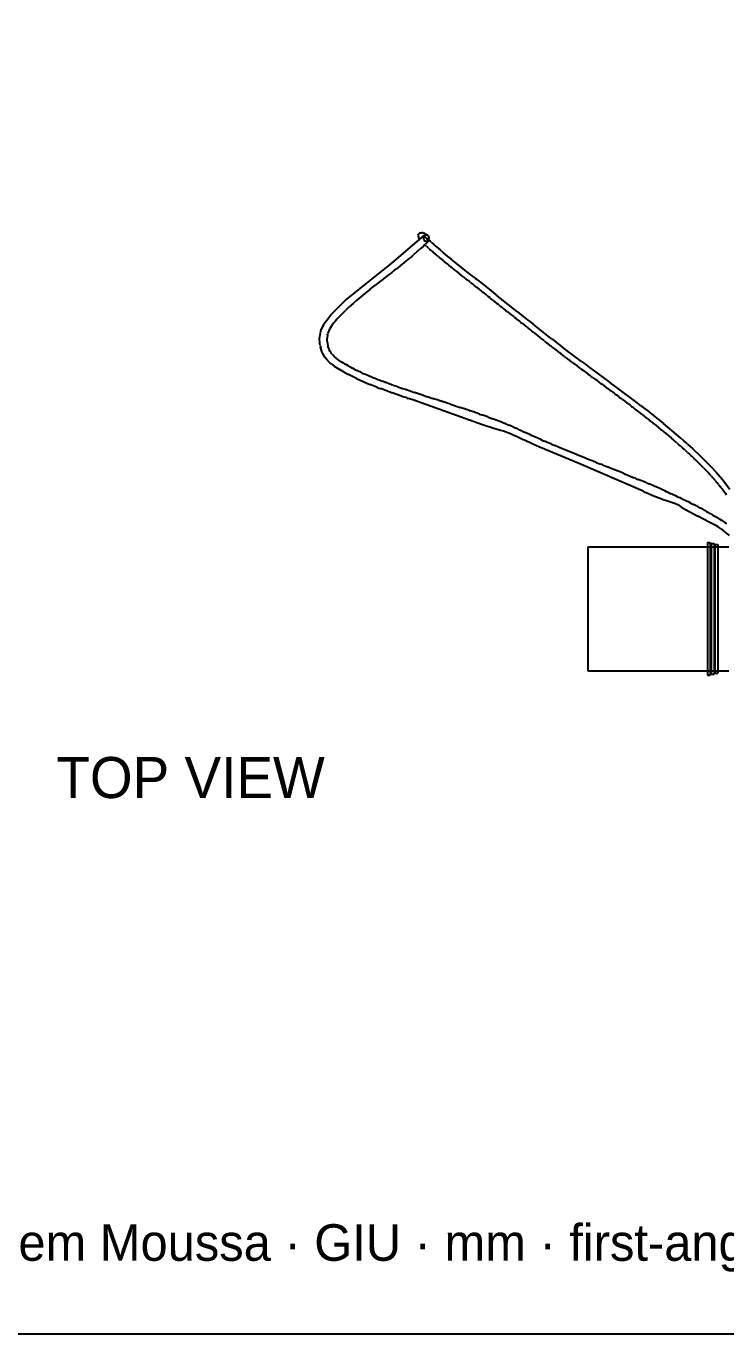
# Model space of a CAD drawing. Header units: millimetres. Extents: x -808 to -5, y -418 to 283.
# Drawn here: x -503.9 to -318.2, y -418.1 to -70.8 of the extents above; entities that cross this region are included whole.
import ezdxf

# ---------------------------------------------------------------- set-up
doc = ezdxf.new("R2010")
doc.units = ezdxf.units.MM
for name, color, linetype in [('BORDER', 7, 'Continuous'), ('HIDDEN', 8, 'Continuous'), ('TEXT', 5, 'Continuous'), ('VISIBLE', 7, 'Continuous')]:
    doc.layers.add(name, color=color, linetype=linetype)

msp = doc.modelspace()

# ---------------------------------------------------------------- linework, layer by layer
at = {"layer": 'BORDER'}
msp.add_lwpolyline([(-808.18, -418.08), (-4.58, -418.08), (-4.58, 283.4), (-808.18, 283.4)], close=True, dxfattribs=at)
at = {"layer": 'HIDDEN'}
for points in [[(-398.4, -126.93), (-398.44, -127.1)], [(-398.44, -127.1), (-398.44, -127.27)], [(-398.44, -127.27), (-398.41, -127.43)], [(-398.41, -127.43), (-398.34, -127.57)], [(-398.33, -126.76), (-398.4, -126.93)], [(-398.34, -127.57), (-398.25, -127.69)], [(-398.24, -126.61), (-398.33, -126.76)], [(-398.25, -127.69), (-398.13, -127.78)], [(-398.17, -126.55), (-398.24, -126.61)], [(-398.13, -127.78), (-397.98, -127.85)], [(-397.98, -127.85), (-397.83, -127.87)], [(-397.83, -127.87), (-397.67, -127.86)], [(-397.67, -127.86), (-397.51, -127.81)], [(-397.51, -127.81), (-397.36, -127.73)], [(-397.36, -127.73), (-397.23, -127.61)], [(-397.23, -127.61), (-397.22, -127.6)], [(-323.06, -207.93), (-322.3, -207.93)], [(-323.06, -207.93), (-323.06, -243.13)], [(-322.3, -207.93), (-322.3, -243.13)], [(-322.07, -208.2), (-321.3, -208.2)], [(-322.07, -208.2), (-322.07, -242.85)], [(-321.3, -208.2), (-321.3, -242.85)], [(-354.8, -209.03), (-317.4, -209.03)], [(-354.8, -209.03), (-354.8, -242.03)], [(-323.06, -209.03), (-322.3, -209.03)], [(-322.07, -209.03), (-321.3, -209.03)], [(-321.08, -208.48), (-320.31, -208.48)], [(-321.08, -208.48), (-321.08, -242.58)], [(-321.08, -209.03), (-320.31, -209.03)], [(-320.31, -208.48), (-320.31, -242.58)], [(-354.8, -242.03), (-317.4, -242.03)], [(-323.06, -242.03), (-322.3, -242.03)], [(-322.07, -242.03), (-321.3, -242.03)], [(-322.07, -242.85), (-321.3, -242.85)], [(-321.08, -242.03), (-320.31, -242.03)], [(-321.08, -242.58), (-320.31, -242.58)], [(-323.06, -243.13), (-322.3, -243.13)]]:
    msp.add_lwpolyline(points, dxfattribs=at)
at = {"layer": 'VISIBLE'}
for points in [[(-398.37, -126.35), (-406.93, -133.72)], [(-399.85, -126.38), (-399.75, -126.11)], [(-399.85, -126.38), (-399.81, -126.86)], [(-399.52, -127.34), (-399.81, -126.86)], [(-399.75, -126.11), (-399.71, -126.04)], [(-399.71, -126.04), (-399.65, -125.96)], [(-399.65, -125.96), (-399.49, -125.81)], [(-399.3, -125.71), (-399.49, -125.81)], [(-399.3, -125.71), (-399, -125.65)], [(-398.52, -125.72), (-399, -125.65)], [(-398.52, -125.72), (-398.34, -125.8)], [(-398.36, -126.36), (-398.37, -126.35)], [(-398.37, -126.35), (-398.35, -126.36)], [(-398.33, -126.39), (-398.36, -126.36)], [(-398.35, -126.36), (-398.31, -126.4)], [(-398.15, -125.88), (-398.34, -125.8)], [(-398.27, -126.46), (-398.33, -126.39)], [(-398.31, -126.4), (-398.25, -126.47)], [(-398.19, -126.55), (-398.27, -126.46)], [(-398.25, -126.47), (-398.17, -126.56)], [(-398.09, -126.66), (-398.19, -126.55)], [(-398.11, -126.49), (-398.17, -126.55)], [(-398.17, -126.56), (-398.06, -126.67)], [(-398.15, -125.88), (-397.82, -126.06)], [(-397.97, -126.39), (-398.11, -126.49)], [(-397.98, -126.78), (-398.09, -126.66)], [(-398.06, -126.67), (-397.95, -126.8)], [(-397.85, -126.92), (-397.98, -126.78)], [(-397.81, -126.32), (-397.97, -126.39)], [(-397.95, -126.8), (-397.82, -126.94)], [(-397.57, -128.34), (-397.95, -128.71)], [(-397.72, -127.06), (-397.85, -126.92)], [(-397.82, -126.06), (-397.56, -126.2)], [(-397.82, -126.94), (-397.69, -127.08)], [(-397.65, -126.29), (-397.81, -126.32)], [(-397.59, -127.21), (-397.72, -127.06)], [(-397.69, -127.08), (-397.56, -127.22)], [(-397.49, -126.29), (-397.65, -126.29)], [(-397.47, -127.35), (-397.59, -127.21)], [(-397.03, -127.81), (-397.57, -128.34)], [(-397.27, -126.38), (-397.56, -126.2)], [(-397.56, -127.22), (-397.43, -127.36)], [(-397.35, -126.34), (-397.49, -126.29)], [(-397.35, -127.48), (-397.47, -127.35)], [(-397.43, -127.36), (-397.32, -127.49)], [(-397.27, -126.38), (-397.35, -126.34)], [(-397.24, -127.59), (-397.35, -127.48)], [(-397.32, -127.49), (-397.22, -127.6)], [(-397.21, -126.41), (-397.27, -126.38)], [(-397.16, -127.68), (-397.24, -127.59)], [(-397.22, -127.6), (-397.11, -127.47)], [(-397.22, -127.6), (-397.14, -127.69)], [(-397.1, -126.52), (-397.21, -126.41)], [(-397.09, -127.75), (-397.16, -127.68)], [(-397.14, -127.69), (-397.08, -127.76)], [(-397.12, -127.49), (-397.08, -127.53)], [(-397.11, -127.47), (-397.03, -127.32)], [(-397.02, -126.65), (-397.1, -126.52)], [(-397.05, -127.8), (-397.09, -127.75)], [(-397.08, -127.53), (-396.71, -127.87)], [(-397.08, -127.76), (-397.04, -127.8)], [(-397.03, -127.81), (-397.05, -127.8)], [(-397.04, -127.8), (-397.03, -127.81)], [(-397.03, -127.32), (-396.98, -127.15)], [(-396.97, -126.81), (-397.02, -126.65)], [(-396.98, -127.15), (-396.96, -126.98)], [(-396.96, -126.89), (-396.97, -126.81)], [(-396.96, -126.98), (-396.96, -126.89)], [(-396.41, -128.15), (-396.71, -127.87)], [(-396.2, -128.33), (-396.41, -128.15)], [(-396.2, -128.33), (-395.66, -128.82)], [(-401.67, -132.02), (-401.07, -131.52)], [(-400.09, -130.66), (-401.07, -131.52)], [(-399.31, -129.97), (-400.09, -130.66)], [(-398.54, -129.27), (-399.31, -129.97)], [(-398.54, -129.27), (-398.35, -129.09)], [(-398.35, -129.09), (-397.95, -128.71)], [(-398.09, -128.84), (-398.05, -128.88)], [(-397.78, -129.14), (-398.05, -128.88)], [(-397.65, -129.25), (-397.78, -129.14)], [(-397.65, -129.25), (-397.48, -129.4)], [(-397.11, -129.74), (-397.48, -129.4)], [(-397.11, -129.74), (-396.73, -130.08)], [(-396.53, -130.25), (-396.73, -130.08)], [(-396.23, -130.52), (-396.53, -130.25)], [(-396.23, -130.52), (-395.87, -130.83)], [(-395.36, -131.26), (-395.87, -130.83)], [(-395.66, -128.82), (-395.31, -129.13)], [(-395.09, -131.49), (-395.36, -131.26)], [(-395.31, -129.13), (-394.87, -129.51)], [(-394.96, -131.6), (-395.09, -131.49)], [(-394.47, -132.01), (-394.96, -131.6)], [(-394.87, -129.51), (-394.15, -130.13)], [(-394.15, -130.13), (-393.11, -131)], [(-392.57, -131.45), (-393.11, -131)], [(-392.05, -131.88), (-392.57, -131.45)], [(-391.61, -132.24), (-392.05, -131.88)], [(-406.93, -133.72), (-418.85, -143.3)], [(-406.25, -135.7), (-405.62, -135.2)], [(-405.19, -134.87), (-405.62, -135.2)], [(-404.77, -134.54), (-405.19, -134.87)], [(-404.56, -134.37), (-404.77, -134.54)], [(-403.71, -133.69), (-404.56, -134.37)], [(-403.03, -133.15), (-403.71, -133.69)], [(-402.18, -132.44), (-403.03, -133.15)], [(-401.67, -132.02), (-402.18, -132.44)], [(-394.47, -132.01), (-394.24, -132.21)], [(-393.83, -132.54), (-394.24, -132.21)], [(-393.42, -132.89), (-393.83, -132.54)], [(-393.19, -133.08), (-393.42, -132.89)], [(-393.19, -133.08), (-392.96, -133.26)], [(-392.83, -133.37), (-392.96, -133.26)], [(-392.01, -134.04), (-392.83, -133.37)], [(-391.6, -134.37), (-392.01, -134.04)], [(-391.61, -132.24), (-391.12, -132.64)], [(-391.22, -134.68), (-391.6, -134.37)], [(-391.22, -134.68), (-391.04, -134.82)], [(-389.78, -133.72), (-391.12, -132.64)], [(-391.04, -134.82), (-390.63, -135.15)], [(-390.53, -135.24), (-390.63, -135.15)], [(-390.53, -135.24), (-390.37, -135.36)], [(-390.37, -135.36), (-390, -135.66)], [(-386.58, -136.27), (-389.78, -133.72)], [(-409.54, -138.25), (-411.35, -139.66)], [(-408.69, -137.59), (-409.54, -138.25)], [(-407.75, -136.86), (-408.69, -137.59)], [(-407.25, -136.48), (-407.75, -136.86)], [(-406.87, -136.18), (-407.25, -136.48)], [(-406.87, -136.18), (-406.5, -135.89)], [(-406.25, -135.7), (-406.5, -135.89)], [(-390, -135.66), (-389.75, -135.86)], [(-389.75, -135.86), (-389.44, -136.11)], [(-389.44, -136.11), (-389.23, -136.27)], [(-389.09, -136.38), (-389.23, -136.27)], [(-388.87, -136.56), (-389.09, -136.38)], [(-388.51, -136.85), (-388.87, -136.56)], [(-388.41, -136.93), (-388.51, -136.85)], [(-387.99, -137.26), (-388.41, -136.93)], [(-387.99, -137.26), (-387.91, -137.32)], [(-387.91, -137.32), (-387.68, -137.51)], [(-387.4, -137.72), (-387.68, -137.51)], [(-387.4, -137.72), (-387.33, -137.78)], [(-387.33, -137.78), (-387.25, -137.85)], [(-387.25, -137.85), (-387.22, -137.87)], [(-386.76, -138.23), (-387.22, -137.87)], [(-386.7, -138.28), (-386.76, -138.23)], [(-386.7, -138.28), (-386.26, -138.63)], [(-385.16, -137.4), (-386.58, -136.27)], [(-385.95, -138.87), (-386.26, -138.63)], [(-385.95, -138.87), (-385.89, -138.92)], [(-385.16, -137.4), (-384.52, -137.91)], [(-384.15, -138.2), (-384.52, -137.91)], [(-384.15, -138.2), (-382.81, -139.26)], [(-414.56, -142.21), (-415.1, -142.66)], [(-413.51, -141.37), (-414.56, -142.21)], [(-413.25, -141.16), (-413.51, -141.37)], [(-412.72, -140.73), (-413.25, -141.16)], [(-412.72, -140.73), (-412.2, -140.32)], [(-412.2, -140.32), (-411.35, -139.66)], [(-385.89, -138.92), (-385.29, -139.4)], [(-385.1, -139.54), (-385.29, -139.4)], [(-385.1, -139.54), (-385.05, -139.59)], [(-385.05, -139.59), (-384.91, -139.7)], [(-384.91, -139.7), (-384.53, -140)], [(-384.53, -140), (-384.4, -140.1)], [(-384.4, -140.1), (-383.97, -140.44)], [(-383.97, -140.44), (-383.66, -140.68)], [(-383.66, -140.68), (-383.41, -140.88)], [(-383.41, -140.88), (-383.16, -141.08)], [(-382.86, -141.32), (-383.16, -141.08)], [(-382.86, -141.32), (-382.67, -141.47)], [(-382.81, -139.26), (-381.01, -140.68)], [(-382.67, -141.47), (-381.93, -142.05)], [(-381.74, -142.2), (-381.93, -142.05)], [(-381.66, -142.26), (-381.74, -142.2)], [(-381.66, -142.26), (-381.18, -142.64)], [(-381.01, -140.68), (-378.86, -142.37)], [(-374.28, -146), (-378.86, -142.37)], [(-418.85, -143.3), (-422.86, -147.24)], [(-418.69, -145.85), (-419.1, -146.25)], [(-418.69, -145.85), (-418.14, -145.33)], [(-417.16, -144.44), (-418.14, -145.33)], [(-416.16, -143.56), (-417.16, -144.44)], [(-415.1, -142.66), (-416.16, -143.56)], [(-380.76, -142.97), (-381.18, -142.64)], [(-380.62, -143.08), (-380.76, -142.97)], [(-380.62, -143.08), (-380.48, -143.19)], [(-380.06, -143.52), (-380.48, -143.19)], [(-379.92, -143.63), (-380.06, -143.52)], [(-379.92, -143.63), (-379.5, -143.97)], [(-379.5, -143.97), (-379.36, -144.08)], [(-379.36, -144.08), (-378.94, -144.41)], [(-378.52, -144.74), (-378.94, -144.41)], [(-378.38, -144.86), (-378.52, -144.74)], [(-378.38, -144.86), (-378.23, -144.97)], [(-377.81, -145.3), (-378.23, -144.97)], [(-377.67, -145.42), (-377.81, -145.3)], [(-377.67, -145.42), (-377.25, -145.75)], [(-377.25, -145.75), (-376.81, -146.1)], [(-424.81, -149.76), (-422.86, -147.24)], [(-422.37, -149.71), (-422.03, -149.28)], [(-421.33, -148.5), (-422.03, -149.28)], [(-420.6, -147.73), (-421.33, -148.5)], [(-419.85, -146.98), (-420.6, -147.73)], [(-419.85, -146.98), (-419.1, -146.25)], [(-376.81, -146.1), (-376.68, -146.2)], [(-376.68, -146.2), (-376.56, -146.3)], [(-376.11, -146.66), (-376.56, -146.3)], [(-376.11, -146.66), (-375.75, -146.94)], [(-375.75, -146.94), (-375.53, -147.12)], [(-375.17, -147.4), (-375.53, -147.12)], [(-374.95, -147.58), (-375.17, -147.4)], [(-374.88, -147.63), (-374.95, -147.58)], [(-374.74, -147.75), (-374.88, -147.63)], [(-374.65, -147.82), (-374.74, -147.75)], [(-374.53, -147.91), (-374.65, -147.82)], [(-374.41, -148.01), (-374.53, -147.91)], [(-374.41, -148.01), (-374.25, -148.14)], [(-373.82, -146.36), (-374.28, -146)], [(-374.25, -148.14), (-373.84, -148.46)], [(-373.84, -148.46), (-373.54, -148.7)], [(-373.49, -146.63), (-373.82, -146.36)], [(-373.54, -148.7), (-373.37, -148.83)], [(-373.49, -146.63), (-373.41, -146.7)], [(-372.37, -147.52), (-373.41, -146.7)], [(-373.37, -148.83), (-373.3, -148.89)], [(-373.3, -148.89), (-372.98, -149.14)], [(-372.98, -149.14), (-372.56, -149.48)], [(-370.34, -149.14), (-372.37, -147.52)], [(-370.34, -149.14), (-369.35, -149.93)], [(-426.01, -153.38), (-425.71, -151.77)], [(-425.71, -151.77), (-425.68, -151.68)], [(-425.68, -151.68), (-425.67, -151.65)], [(-425.67, -151.65), (-425.65, -151.56)], [(-425.65, -151.56), (-424.85, -149.82)], [(-424.84, -149.81), (-424.85, -149.82)], [(-424.82, -149.78), (-424.84, -149.81)], [(-424.82, -149.78), (-424.81, -149.76)], [(-423.93, -152.79), (-424.04, -153.67)], [(-423.92, -152.73), (-423.93, -152.79)], [(-423.92, -152.73), (-423.81, -152.33)], [(-423.38, -151.25), (-423.81, -152.33)], [(-422.78, -150.26), (-423.38, -151.25)], [(-422.37, -149.71), (-422.78, -150.26)], [(-372.24, -149.74), (-372.56, -149.48)], [(-372.16, -149.8), (-372.24, -149.74)], [(-372.16, -149.8), (-371.65, -150.2)], [(-371.65, -150.2), (-371.56, -150.28)], [(-371.56, -150.28), (-371.32, -150.47)], [(-371.23, -150.54), (-371.32, -150.47)], [(-371.23, -150.54), (-370.74, -150.93)], [(-370.74, -150.93), (-370.46, -151.15)], [(-370.46, -151.15), (-369.99, -151.53)], [(-369.99, -151.53), (-369.89, -151.61)], [(-369.79, -151.68), (-369.89, -151.61)], [(-369.32, -152.06), (-369.79, -151.68)], [(-365.33, -153.12), (-369.35, -149.93)], [(-369.32, -152.06), (-369.04, -152.28)], [(-369.04, -152.28), (-368.56, -152.66)], [(-368.53, -152.69), (-368.56, -152.66)], [(-368.53, -152.69), (-368.26, -152.9)], [(-426.02, -153.54), (-426.01, -153.38)], [(-425.96, -155.2), (-426.02, -153.54)], [(-425.92, -155.49), (-425.96, -155.2)], [(-425.92, -155.49), (-425.83, -155.92)], [(-425.44, -157.2), (-425.83, -155.92)], [(-424.04, -154.54), (-424.04, -153.67)], [(-424.04, -154.54), (-423.84, -155.73)], [(-423.62, -156.42), (-423.84, -155.73)], [(-368.26, -152.9), (-368.15, -152.99)], [(-368.15, -152.99), (-367.57, -153.45)], [(-367.57, -153.45), (-367.51, -153.49)], [(-367.48, -153.52), (-367.51, -153.49)], [(-367.48, -153.52), (-367.08, -153.84)], [(-367.08, -153.84), (-366.49, -154.3)], [(-366.44, -154.33), (-366.49, -154.3)], [(-366.44, -154.33), (-366.3, -154.45)], [(-366.11, -154.6), (-366.3, -154.45)], [(-366.11, -154.6), (-365.09, -155.4)], [(-364.53, -153.74), (-365.33, -153.12)], [(-365.09, -155.4), (-365.07, -155.42)], [(-365.07, -155.42), (-364.97, -155.49)], [(-364.97, -155.49), (-364.88, -155.56)], [(-364.88, -155.56), (-364.79, -155.63)], [(-364.79, -155.63), (-364.58, -155.79)], [(-364.58, -155.79), (-364.48, -155.88)], [(-364.53, -153.74), (-364.27, -153.95)], [(-364.48, -155.88), (-364.16, -156.12)], [(-364.27, -153.95), (-364.15, -154.04)], [(-364.16, -156.12), (-363.97, -156.27)], [(-364.15, -154.04), (-363.69, -154.4)], [(-363.97, -156.27), (-363.66, -156.51)], [(-363.69, -154.4), (-363.47, -154.57)], [(-363.47, -154.57), (-361.33, -156.22)], [(-357.54, -159.07), (-361.33, -156.22)], [(-425.28, -157.56), (-425.44, -157.2)], [(-425.1, -157.92), (-425.28, -157.56)], [(-424.6, -158.73), (-425.1, -157.92)], [(-424.29, -159.14), (-424.6, -158.73)], [(-423.3, -160.17), (-424.29, -159.14)], [(-423.62, -156.42), (-423.57, -156.54)], [(-423.57, -156.54), (-423.5, -156.71)], [(-423.24, -157.2), (-423.5, -156.71)], [(-423.07, -157.48), (-423.24, -157.2)], [(-423.07, -157.48), (-422.89, -157.72)], [(-422.72, -157.94), (-422.89, -157.72)], [(-422.72, -157.94), (-422.47, -158.21)], [(-422.16, -158.53), (-422.47, -158.21)], [(-422.1, -158.58), (-422.16, -158.53)], [(-422.06, -158.62), (-422.1, -158.58)], [(-421.84, -158.82), (-422.06, -158.62)], [(-421.6, -159.01), (-421.84, -158.82)], [(-421.18, -159.33), (-421.6, -159.01)], [(-420.91, -159.52), (-421.18, -159.33)], [(-420.88, -159.55), (-420.91, -159.52)], [(-420.61, -159.73), (-420.88, -159.55)], [(-420.61, -159.73), (-420.24, -159.96)], [(-363.66, -156.51), (-363.34, -156.76)], [(-363.34, -156.76), (-362.84, -157.14)], [(-362.84, -157.14), (-362.21, -157.63)], [(-362.02, -157.77), (-362.21, -157.63)], [(-361.36, -158.27), (-362.02, -157.77)], [(-361.04, -158.51), (-361.36, -158.27)], [(-361.04, -158.51), (-360.82, -158.68)], [(-360.6, -158.84), (-360.82, -158.68)], [(-360.52, -158.9), (-360.6, -158.84)], [(-360.52, -158.9), (-360.44, -158.96)], [(-360.44, -158.96), (-360, -159.3)], [(-360, -159.3), (-359.92, -159.36)], [(-359.92, -159.36), (-359.85, -159.41)], [(-359.85, -159.41), (-359.62, -159.58)], [(-359.19, -159.9), (-359.62, -159.58)], [(-357.22, -159.31), (-357.54, -159.07)], [(-356.52, -159.83), (-357.22, -159.31)], [(-422.8, -160.58), (-423.3, -160.17)], [(-422.8, -160.58), (-422.05, -161.14)], [(-421.23, -161.68), (-422.05, -161.14)], [(-420.35, -162.21), (-421.23, -161.68)], [(-420.24, -162.27), (-420.35, -162.21)], [(-420.24, -159.96), (-419.78, -160.25)], [(-419.78, -162.53), (-420.24, -162.27)], [(-419.78, -160.25), (-419.48, -160.42)], [(-419.78, -162.53), (-418.33, -163.33)], [(-419.48, -160.42), (-419.39, -160.47)], [(-419.39, -160.47), (-419.19, -160.59)], [(-418.74, -160.85), (-419.19, -160.59)], [(-418.55, -160.95), (-418.74, -160.85)], [(-418.55, -160.95), (-417.95, -161.29)], [(-417.95, -161.29), (-417.64, -161.46)], [(-417.64, -161.46), (-417.34, -161.62)], [(-417.1, -161.74), (-417.34, -161.62)], [(-416.64, -161.98), (-417.1, -161.74)], [(-416.64, -161.98), (-416.16, -162.23)], [(-415.95, -162.33), (-416.16, -162.23)], [(-415.62, -162.49), (-415.95, -162.33)], [(-415.39, -162.6), (-415.62, -162.49)], [(-414.72, -162.92), (-415.39, -162.6)], [(-414.72, -162.92), (-414.17, -163.17)], [(-414.17, -163.17), (-414.07, -163.22)], [(-413.42, -163.5), (-414.07, -163.22)], [(-359.08, -159.99), (-359.19, -159.9)], [(-359.08, -159.99), (-358.85, -160.16)], [(-358.85, -160.16), (-358.42, -160.48)], [(-358.42, -160.48), (-358.28, -160.58)], [(-358.28, -160.58), (-358.02, -160.78)], [(-358.02, -160.78), (-357.69, -161.01)], [(-356.8, -161.68), (-357.69, -161.01)], [(-356.8, -161.68), (-356.69, -161.76)], [(-356.69, -161.76), (-356, -162.27)], [(-356.52, -159.83), (-355.74, -160.4)], [(-356, -162.27), (-355.88, -162.35)], [(-355.88, -162.35), (-355.39, -162.71)], [(-355.74, -160.4), (-354.34, -161.43)], [(-355.39, -162.71), (-355.08, -162.94)], [(-355.08, -162.94), (-354.78, -163.16)], [(-354.28, -163.53), (-354.78, -163.16)], [(-354.34, -161.43), (-352.46, -162.82)], [(-352.46, -162.82), (-349.02, -165.35)], [(-416.23, -164.39), (-418.33, -163.33)], [(-416.23, -164.39), (-412.67, -165.96)], [(-412.83, -163.76), (-413.42, -163.5)], [(-412.12, -164.05), (-412.83, -163.76)], [(-410.88, -166.67), (-412.67, -165.96)], [(-412.12, -164.05), (-411.86, -164.16)], [(-411.63, -164.25), (-411.86, -164.16)], [(-411.29, -164.39), (-411.63, -164.25)], [(-410.74, -164.6), (-411.29, -164.39)], [(-410.88, -166.67), (-410.32, -166.89)], [(-410.59, -164.67), (-410.74, -164.6)], [(-410.59, -164.67), (-410.49, -164.7)], [(-409.93, -164.92), (-410.49, -164.7)], [(-409.88, -164.94), (-409.93, -164.92)], [(-409.88, -164.94), (-409.41, -165.11)], [(-408.71, -165.37), (-409.41, -165.11)], [(-408.67, -165.39), (-408.71, -165.37)], [(-408.47, -165.46), (-408.67, -165.39)], [(-407.38, -165.86), (-408.47, -165.46)], [(-407.26, -165.91), (-407.38, -165.86)], [(-406.96, -166.01), (-407.26, -165.91)], [(-406.51, -166.17), (-406.96, -166.01)], [(-406.51, -166.17), (-406.38, -166.22)], [(-406.2, -166.28), (-406.38, -166.22)], [(-405.57, -166.5), (-406.2, -166.28)], [(-405.16, -166.65), (-405.57, -166.5)], [(-405.16, -166.65), (-404.97, -166.71)], [(-354.18, -163.6), (-354.28, -163.53)], [(-353.89, -163.81), (-354.18, -163.6)], [(-353.55, -164.06), (-353.89, -163.81)], [(-353.55, -164.06), (-353.04, -164.44)], [(-353.04, -164.44), (-352.98, -164.48)], [(-352.98, -164.48), (-352.67, -164.7)], [(-352.38, -164.92), (-352.67, -164.7)], [(-351.94, -165.24), (-352.38, -164.92)], [(-351.78, -165.36), (-351.94, -165.24)], [(-351.34, -165.68), (-351.78, -165.36)], [(-351.34, -165.68), (-351.19, -165.8)], [(-351.19, -165.8), (-351.03, -165.91)], [(-351.03, -165.91), (-350.59, -166.24)], [(-350.59, -166.24), (-350.44, -166.35)], [(-350.44, -166.35), (-350, -166.68)], [(-349.55, -167.01), (-350, -166.68)], [(-342.91, -169.91), (-349.02, -165.35)], [(-410.32, -166.89), (-409.91, -167.04)], [(-409.91, -167.04), (-409.83, -167.07)], [(-409.64, -167.14), (-409.83, -167.07)], [(-407.38, -167.96), (-409.64, -167.14)], [(-407.25, -168.01), (-407.38, -167.96)], [(-407.12, -168.05), (-407.25, -168.01)], [(-407.12, -168.05), (-406.93, -168.12)], [(-406.93, -168.12), (-406.75, -168.19)], [(-404.55, -168.95), (-406.75, -168.19)], [(-404.97, -166.71), (-404.12, -167)], [(-404.28, -169.04), (-404.55, -168.95)], [(-404.28, -169.04), (-404.23, -169.06)], [(-404.23, -169.06), (-403.59, -169.27)], [(-403.9, -167.08), (-404.12, -167)], [(-403.23, -167.31), (-403.9, -167.08)], [(-403.53, -169.29), (-403.59, -169.27)], [(-403.51, -169.3), (-403.53, -169.29)], [(-403.14, -169.42), (-403.51, -169.3)], [(-403.23, -167.31), (-403.14, -167.34)], [(-403, -167.39), (-403.14, -167.34)], [(-403.12, -169.43), (-403.14, -169.42)], [(-402.84, -169.53), (-403.12, -169.43)], [(-401.97, -167.73), (-403, -167.39)], [(-402.77, -169.55), (-402.84, -169.53)], [(-402.77, -169.55), (-402.49, -169.64)], [(-402.12, -169.76), (-402.49, -169.64)], [(-401.32, -170.03), (-402.12, -169.76)], [(-401.94, -167.74), (-401.97, -167.73)], [(-401.94, -167.74), (-401.8, -167.79)], [(-401.38, -167.93), (-401.8, -167.79)], [(-401.38, -167.93), (-400.81, -168.11)], [(-382.75, -176.63), (-401.32, -170.03)], [(-400.03, -168.37), (-400.81, -168.11)], [(-399.47, -168.55), (-400.03, -168.37)], [(-398.45, -168.89), (-399.47, -168.55)], [(-398.35, -168.92), (-398.45, -168.89)], [(-398.35, -168.92), (-397.68, -169.13)], [(-397.68, -169.13), (-397.53, -169.18)], [(-397.53, -169.18), (-397.25, -169.27)], [(-397.25, -169.27), (-395.97, -169.69)], [(-395.82, -169.74), (-395.97, -169.69)], [(-395.11, -169.96), (-395.82, -169.74)], [(-394.59, -170.13), (-395.11, -169.96)], [(-394.48, -170.17), (-394.59, -170.13)], [(-394.36, -170.21), (-394.48, -170.17)], [(-349.41, -167.11), (-349.55, -167.01)], [(-349.41, -167.11), (-348.96, -167.45)], [(-348.96, -167.45), (-348.81, -167.55)], [(-348.81, -167.55), (-348.67, -167.66)], [(-348.67, -167.66), (-348.22, -167.99)], [(-348.22, -167.99), (-347.75, -168.34)], [(-347.75, -168.34), (-347.63, -168.43)], [(-347.63, -168.43), (-347.55, -168.5)], [(-347.55, -168.5), (-347.24, -168.72)], [(-347.24, -168.72), (-347.14, -168.8)], [(-347.14, -168.8), (-346.57, -169.23)], [(-346.57, -169.23), (-346.47, -169.3)], [(-346.47, -169.3), (-346.37, -169.37)], [(-346.37, -169.37), (-346.08, -169.59)], [(-345.8, -169.8), (-346.08, -169.59)], [(-345.7, -169.88), (-345.8, -169.8)], [(-345.7, -169.88), (-345.6, -169.95)], [(-345.6, -169.95), (-345.03, -170.38)], [(-341.7, -170.83), (-342.91, -169.91)], [(-393.85, -170.37), (-394.36, -170.21)], [(-393.71, -170.42), (-393.85, -170.37)], [(-393.08, -170.62), (-393.71, -170.42)], [(-392.87, -170.69), (-393.08, -170.62)], [(-391.9, -171), (-392.87, -170.69)], [(-391.32, -171.19), (-391.9, -171)], [(-391.32, -171.19), (-388.74, -172.03)], [(-386.75, -172.7), (-388.74, -172.03)], [(-386.27, -172.86), (-386.75, -172.7)], [(-386.23, -172.87), (-386.27, -172.86)], [(-386.23, -172.87), (-386.03, -172.94)], [(-384.87, -173.34), (-386.03, -172.94)], [(-384.54, -173.45), (-384.87, -173.34)], [(-384.21, -173.57), (-384.54, -173.45)], [(-384.04, -173.62), (-384.21, -173.57)], [(-383.54, -173.8), (-384.04, -173.62)], [(-345.03, -170.38), (-344.93, -170.45)], [(-344.93, -170.45), (-344.83, -170.53)], [(-344.83, -170.53), (-344.54, -170.74)], [(-344.22, -170.98), (-344.54, -170.74)], [(-344.19, -171.01), (-344.22, -170.98)], [(-344.19, -171.01), (-343.97, -171.18)], [(-343.97, -171.18), (-343.51, -171.53)], [(-343.51, -171.53), (-343.2, -171.76)], [(-343.2, -171.76), (-343.01, -171.91)], [(-343.01, -171.91), (-342.82, -172.05)], [(-342.82, -172.05), (-342.5, -172.29)], [(-342.5, -172.29), (-342.24, -172.49)], [(-341.31, -173.21), (-342.24, -172.49)], [(-340.82, -171.5), (-341.7, -170.83)], [(-340.48, -173.85), (-341.31, -173.21)], [(-340.82, -171.5), (-340.08, -172.08)], [(-340.08, -172.08), (-338.92, -172.98)], [(-338.92, -172.98), (-337.39, -174.18)], [(-383.54, -173.8), (-382.97, -174)], [(-382.77, -174.07), (-382.97, -174)], [(-382.39, -174.2), (-382.77, -174.07)], [(-381.47, -177.08), (-382.75, -176.63)], [(-382.14, -174.29), (-382.39, -174.2)], [(-381.39, -174.57), (-382.14, -174.29)], [(-380.5, -177.41), (-381.47, -177.08)], [(-381.39, -174.57), (-380.82, -174.77)], [(-380.82, -174.77), (-380.67, -174.83)], [(-380.67, -174.83), (-380.1, -175.04)], [(-377.93, -175.86), (-380.1, -175.04)], [(-377.72, -175.95), (-377.93, -175.86)], [(-377.34, -176.1), (-377.72, -175.95)], [(-376.89, -176.28), (-377.34, -176.1)], [(-376.63, -176.38), (-376.89, -176.28)], [(-376.63, -176.38), (-375.74, -176.75)], [(-375.48, -176.86), (-375.74, -176.75)], [(-375.19, -176.99), (-375.48, -176.86)], [(-375.11, -177.02), (-375.19, -176.99)], [(-375.03, -177.06), (-375.11, -177.02)], [(-375.03, -177.06), (-374.75, -177.18)], [(-340.39, -173.92), (-340.48, -173.85)], [(-340.39, -173.92), (-339.98, -174.24)], [(-339.98, -174.24), (-339.73, -174.44)], [(-339.73, -174.44), (-339.49, -174.62)], [(-339.07, -174.95), (-339.49, -174.62)], [(-338.99, -175.01), (-339.07, -174.95)], [(-338.99, -175.01), (-338.76, -175.2)], [(-338.76, -175.2), (-338.55, -175.36)], [(-338.55, -175.36), (-338.42, -175.46)], [(-338.41, -175.48), (-338.42, -175.46)], [(-338, -175.8), (-338.41, -175.48)], [(-338, -175.8), (-337.88, -175.9)], [(-337.88, -175.9), (-337.51, -176.19)], [(-337.15, -176.48), (-337.51, -176.19)], [(-337.39, -174.18), (-334.68, -176.36)], [(-337.02, -176.59), (-337.15, -176.48)], [(-337.02, -176.59), (-336.66, -176.87)], [(-336.66, -176.87), (-336.52, -176.99)], [(-336.52, -176.99), (-336.17, -177.27)], [(-330.08, -180.24), (-334.68, -176.36)], [(-380.42, -177.48), (-380.5, -177.41)], [(-378.29, -178.08), (-380.42, -177.48)], [(-377.19, -178.36), (-378.29, -178.08)], [(-376.07, -178.76), (-377.19, -178.36)], [(-375.34, -179.08), (-376.07, -178.76)], [(-375, -179.23), (-375.34, -179.08)], [(-374.63, -179.4), (-375, -179.23)], [(-374.65, -177.23), (-374.75, -177.18)], [(-374.65, -177.23), (-373.9, -177.56)], [(-374.27, -179.56), (-374.63, -179.4)], [(-374.02, -179.68), (-374.27, -179.56)], [(-373.79, -179.79), (-374.02, -179.68)], [(-373.79, -177.61), (-373.9, -177.56)], [(-373.32, -177.82), (-373.79, -177.61)], [(-371.94, -180.64), (-373.79, -179.79)], [(-373.32, -177.82), (-373.18, -177.89)], [(-373.18, -177.89), (-372.97, -177.99)], [(-372.97, -177.99), (-372.28, -178.3)], [(-372.05, -178.41), (-372.28, -178.3)], [(-372.05, -178.41), (-371.31, -178.75)], [(-371.09, -178.86), (-371.31, -178.75)], [(-370.39, -179.18), (-371.09, -178.86)], [(-370.23, -179.25), (-370.39, -179.18)], [(-369.73, -179.49), (-370.23, -179.25)], [(-369.59, -179.55), (-369.73, -179.49)], [(-369.13, -179.76), (-369.59, -179.55)], [(-368.1, -180.23), (-369.13, -179.76)], [(-367.73, -180.39), (-368.1, -180.23)], [(-367.44, -180.52), (-367.73, -180.39)], [(-367.26, -180.6), (-367.44, -180.52)], [(-336.17, -177.27), (-336.03, -177.38)], [(-336.03, -177.38), (-335.89, -177.5)], [(-335.89, -177.5), (-335.54, -177.79)], [(-335.19, -178.07), (-335.54, -177.79)], [(-335.05, -178.19), (-335.19, -178.07)], [(-335.05, -178.19), (-334.7, -178.48)], [(-334.7, -178.48), (-334.56, -178.59)], [(-334.56, -178.59), (-334.21, -178.88)], [(-334.21, -178.88), (-334.07, -179)], [(-334.07, -179), (-333.7, -179.31)], [(-333.7, -179.31), (-333.58, -179.41)], [(-333.58, -179.41), (-333.35, -179.61)], [(-333.35, -179.61), (-332.59, -180.25)], [(-331.99, -180.76), (-332.59, -180.25)], [(-329.32, -180.9), (-330.08, -180.24)], [(-371.67, -180.77), (-371.94, -180.64)], [(-369.61, -181.71), (-371.67, -180.77)], [(-368.41, -182.25), (-369.61, -181.71)], [(-367.67, -182.58), (-368.41, -182.25)], [(-367.4, -182.7), (-367.67, -182.58)], [(-357.4, -186.86), (-367.4, -182.7)], [(-366.81, -180.79), (-367.26, -180.6)], [(-366.81, -180.79), (-366.34, -181)], [(-366.15, -181.08), (-366.34, -181)], [(-365.84, -181.22), (-366.15, -181.08)], [(-365.79, -181.24), (-365.84, -181.22)], [(-364.68, -181.72), (-365.79, -181.24)], [(-364.68, -181.72), (-364.35, -181.86)], [(-364.35, -181.86), (-364.18, -181.93)], [(-364.18, -181.93), (-363.61, -182.17)], [(-362.42, -182.67), (-363.61, -182.17)], [(-358.29, -184.36), (-362.42, -182.67)], [(-331.99, -180.76), (-331.6, -181.09)], [(-331.4, -181.27), (-331.6, -181.09)], [(-331.22, -181.43), (-331.4, -181.27)], [(-331.22, -181.43), (-330.62, -181.95)], [(-330.62, -181.95), (-330.49, -182.07)], [(-330.23, -182.29), (-330.49, -182.07)], [(-330.11, -182.4), (-330.23, -182.29)], [(-330.05, -182.46), (-330.11, -182.4)], [(-330.05, -182.46), (-329.72, -182.75)], [(-329.19, -183.23), (-329.72, -182.75)], [(-328.77, -181.39), (-329.32, -180.9)], [(-328.96, -183.44), (-329.19, -183.23)], [(-328.96, -183.44), (-328.91, -183.48)], [(-328.91, -183.48), (-328.86, -183.53)], [(-328.35, -183.99), (-328.86, -183.53)], [(-328.37, -181.75), (-328.77, -181.39)], [(-328.37, -181.75), (-328.24, -181.86)], [(-328.35, -183.99), (-328.22, -184.11)], [(-328.24, -181.86), (-326.91, -183.07)], [(-326.91, -183.07), (-324.99, -184.89)], [(-357.64, -184.63), (-358.29, -184.36)], [(-355.22, -185.6), (-357.64, -184.63)], [(-340.13, -194.31), (-357.4, -186.86)], [(-354.86, -185.75), (-355.22, -185.6)], [(-353.44, -186.31), (-354.86, -185.75)], [(-353.3, -186.37), (-353.44, -186.31)], [(-352.73, -186.6), (-353.3, -186.37)], [(-352.42, -186.72), (-352.73, -186.6)], [(-352.42, -186.72), (-351.34, -187.15)], [(-350.95, -187.31), (-351.34, -187.15)], [(-350.95, -187.31), (-349.57, -187.86)], [(-328.22, -184.11), (-327.81, -184.49)], [(-327.81, -184.49), (-327.54, -184.74)], [(-327.54, -184.74), (-327.37, -184.9)], [(-327.15, -185.11), (-327.37, -184.9)], [(-326.85, -185.39), (-327.15, -185.11)], [(-326.5, -185.72), (-326.85, -185.39)], [(-326.37, -185.84), (-326.5, -185.72)], [(-326.37, -185.84), (-325.93, -186.27)], [(-325.93, -186.27), (-325.81, -186.39)], [(-325.81, -186.39), (-325.46, -186.73)], [(-325.46, -186.73), (-324.89, -187.29)], [(-321.9, -188), (-324.99, -184.89)], [(-324.43, -187.75), (-324.89, -187.29)], [(-348.85, -188.15), (-349.57, -187.86)], [(-346.05, -189.27), (-348.85, -188.15)], [(-345.28, -189.58), (-346.05, -189.27)], [(-345.28, -189.58), (-342.47, -190.73)], [(-342.15, -190.86), (-342.47, -190.73)], [(-342.06, -190.9), (-342.15, -190.86)], [(-342.06, -190.9), (-341.44, -191.16)], [(-324.09, -188.1), (-324.43, -187.75)], [(-324.09, -188.1), (-323.8, -188.4)], [(-323.8, -188.4), (-323.57, -188.64)], [(-323.57, -188.64), (-323.46, -188.75)], [(-323.46, -188.75), (-322.96, -189.28)], [(-322.48, -189.79), (-322.96, -189.28)], [(-322.1, -190.21), (-322.48, -189.79)], [(-322.1, -190.21), (-321.94, -190.39)], [(-321.94, -190.39), (-321.66, -190.71)], [(-320.74, -189.25), (-321.9, -188)], [(-321.66, -190.71), (-321.37, -191.03)], [(-320.74, -189.25), (-320.35, -189.69)], [(-320.35, -189.69), (-320.19, -189.88)], [(-320.19, -189.88), (-319.03, -191.23)], [(-340.79, -191.43), (-341.44, -191.16)], [(-340.47, -191.56), (-340.79, -191.43)], [(-339.99, -191.76), (-340.47, -191.56)], [(-339.6, -194.61), (-340.13, -194.31)], [(-339.69, -191.89), (-339.99, -191.76)], [(-339.24, -192.08), (-339.69, -191.89)], [(-339.12, -192.13), (-339.24, -192.08)], [(-339.12, -192.13), (-338.99, -192.19)], [(-338.99, -192.19), (-338.54, -192.38)], [(-337.35, -192.89), (-338.54, -192.38)], [(-337, -193.04), (-337.35, -192.89)], [(-336.66, -193.18), (-337, -193.04)], [(-335.53, -193.68), (-336.66, -193.18)], [(-335.53, -193.68), (-335.48, -193.7)], [(-335.15, -193.85), (-335.48, -193.7)], [(-334.96, -193.93), (-335.15, -193.85)], [(-334.55, -194.11), (-334.96, -193.93)], [(-334.49, -194.14), (-334.55, -194.11)], [(-334.49, -194.14), (-334.02, -194.35)], [(-334.02, -194.35), (-333.86, -194.43)], [(-333.55, -194.57), (-333.86, -194.43)], [(-321.37, -191.03), (-321.21, -191.21)], [(-321.21, -191.21), (-321.15, -191.28)], [(-321.03, -191.42), (-321.15, -191.28)], [(-321.03, -191.42), (-320.86, -191.62)], [(-320.86, -191.62), (-320.63, -191.89)], [(-320.45, -192.1), (-320.63, -191.89)], [(-320.41, -192.15), (-320.45, -192.1)], [(-320.18, -192.43), (-320.41, -192.15)], [(-320.12, -192.5), (-320.18, -192.43)], [(-320.12, -192.5), (-320.06, -192.58)], [(-320.06, -192.58), (-319.68, -193.04)], [(-319.68, -193.04), (-319.55, -193.21)], [(-319.55, -193.21), (-319.43, -193.36)], [(-319.43, -193.36), (-319.24, -193.61)], [(-319.24, -193.61), (-319.17, -193.7)], [(-319.17, -193.7), (-319.1, -193.79)], [(-319.1, -193.79), (-318.91, -194.03)], [(-319.03, -191.23), (-317.07, -193.73)], [(-318.91, -194.03), (-318.68, -194.32)], [(-318.68, -194.32), (-318.28, -194.85)], [(-338.91, -194.95), (-339.6, -194.61)], [(-337.52, -195.53), (-338.91, -194.95)], [(-336.1, -196.08), (-337.52, -195.53)], [(-334.55, -196.64), (-336.1, -196.08)], [(-333.94, -196.86), (-334.55, -196.64)], [(-331.8, -197.55), (-333.94, -196.86)], [(-333.55, -194.57), (-333.43, -194.62)], [(-333.43, -194.62), (-332.86, -194.88)], [(-332.86, -194.88), (-332.52, -195.04)], [(-332.52, -195.04), (-331.56, -195.48)], [(-331.58, -197.65), (-331.8, -197.55)], [(-330.58, -198.13), (-331.58, -197.65)], [(-331.56, -195.48), (-330.8, -195.84)], [(-330.8, -195.84), (-330.48, -195.99)], [(-330.28, -196.08), (-330.48, -195.99)], [(-329.87, -196.28), (-330.28, -196.08)], [(-329.77, -196.33), (-329.87, -196.28)], [(-329.77, -196.33), (-328.66, -196.87)], [(-328.38, -197.01), (-328.66, -196.87)], [(-328.1, -197.15), (-328.38, -197.01)], [(-327.95, -197.22), (-328.1, -197.15)], [(-327.95, -197.22), (-327.43, -197.48)], [(-327.43, -197.48), (-326.72, -197.84)], [(-326.19, -198.11), (-326.72, -197.84)], [(-318.28, -194.85), (-318.17, -195)], [(-318.17, -195), (-317.99, -195.25)], [(-330.58, -198.13), (-329.83, -198.59)], [(-329.83, -198.59), (-325.58, -200.93)], [(-325.51, -198.47), (-326.19, -198.11)], [(-322.64, -202.53), (-325.58, -200.93)], [(-325.51, -198.47), (-324.86, -198.81)], [(-324.64, -198.93), (-324.86, -198.81)], [(-324.31, -199.11), (-324.64, -198.93)], [(-324.03, -199.26), (-324.31, -199.11)], [(-323.74, -199.42), (-324.03, -199.26)], [(-323.42, -199.6), (-323.74, -199.42)], [(-323.42, -199.6), (-323.32, -199.65)], [(-323.32, -199.65), (-322.76, -199.97)], [(-322.23, -200.27), (-322.76, -199.97)], [(-322.12, -200.33), (-322.23, -200.27)], [(-322.12, -200.33), (-321.59, -200.64)], [(-321.59, -200.64), (-320.93, -201.03)], [(-320.93, -201.03), (-320.59, -201.23)], [(-319.69, -201.79), (-320.59, -201.23)], [(-320.69, -203.5), (-322.64, -202.53)], [(-320.25, -203.77), (-320.69, -203.5)], [(-319.87, -204.02), (-320.25, -203.77)], [(-319.62, -204.18), (-319.87, -204.02)], [(-319.21, -202.1), (-319.69, -201.79)], [(-319.62, -204.18), (-319, -204.66)], [(-319.09, -202.17), (-319.21, -202.1)], [(-319.09, -202.17), (-318.46, -202.58)], [(-317.18, -206.06), (-319, -204.66)], [(-318.46, -202.58), (-318.25, -202.71)], [(-317.94, -202.92), (-318.25, -202.71)], [(-323.06, -207.93), (-322.3, -207.93)], [(-323.06, -207.93), (-323.06, -243.13)], [(-322.3, -207.93), (-322.3, -243.13)], [(-322.07, -208.2), (-321.3, -208.2)], [(-322.07, -208.2), (-322.07, -242.85)], [(-321.3, -208.2), (-321.3, -242.85)], [(-354.8, -209.03), (-323.06, -209.03)], [(-354.8, -209.03), (-354.8, -242.03)], [(-322.3, -209.03), (-322.07, -209.03)], [(-321.3, -209.03), (-321.08, -209.03)], [(-321.08, -208.48), (-320.31, -208.48)], [(-321.08, -208.48), (-321.08, -242.58)], [(-320.31, -208.48), (-320.31, -242.58)], [(-320.31, -209.03), (-318.17, -209.03)], [(-354.8, -242.03), (-323.06, -242.03)], [(-322.3, -242.03), (-322.07, -242.03)], [(-322.07, -242.85), (-321.3, -242.85)], [(-321.3, -242.03), (-321.08, -242.03)], [(-321.08, -242.58), (-320.31, -242.58)], [(-320.31, -242.03), (-318.17, -242.03)], [(-323.06, -243.13), (-322.3, -243.13)]]:
    msp.add_lwpolyline(points, dxfattribs=at)

# ---------------------------------------------------------------- texts
at = {"layer": 'TEXT'}
for s, height, p in [('TOP VIEW', 10.898, (-495.91, -275.79)), ('Clean-room heat-recovery air-pump rig · Eng. Kariem Moussa · GIU · mm · first-angle projection', 9.6986, (-794.32, -398.68))]:
    msp.add_text(s, height=height, dxfattribs=at).set_placement(p)

doc.saveas('drawing.dxf')
